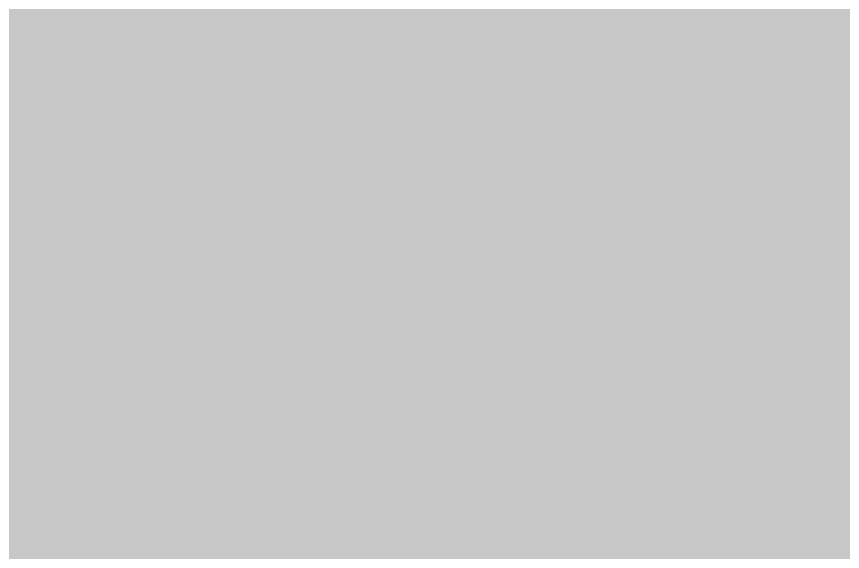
# Model space of a CAD drawing. Extents: x -23 to 289, y -67 to 135.
# Drawn here: x 139.072 to 139.828, y 85.56 to 86.049 of the extents above; entities that cross this region are included whole.
import ezdxf
from ezdxf.enums import TextEntityAlignment as Align

# ---------------------------------------------------------------- set-up
doc = ezdxf.new("R2010")
doc.units = 0
doc.header["$MEASUREMENT"] = 0
for name, color, linetype in [('ASSEMBLY_PART_NUMBERS_BTM', 191, 'CONTINUOUS'), ('GENERATED_SILKSCREEN_BTM', 255, 'CONTINUOUS'), ('PLANE_SHAPES_LAYER_TOP', 150, 'CONTINUOUS'), ('SILKSCREEN_REF_DES_BTM', 211, 'CONTINUOUS'), ('TRACES_LAYER_BOTTOM', 230, 'CONTINUOUS'), ('TRACES_LAYER_TOP', 150, 'CONTINUOUS')]:
    doc.layers.add(name, color=color, linetype=linetype)
doc.styles.add('VERIBEST_GERBER_0', font='txt')

msp = doc.modelspace()

# ---------------------------------------------------------------- linework, layer by layer
at = {"layer": 'GENERATED_SILKSCREEN_BTM', "const_width": 0.15}
for points in [[(139.3048, 85.9432), (139.1704, 85.8336), (139.168, 85.8296), (139.1672, 85.8264), (139.1656, 85.824), (139.1648, 85.8208), (139.1648, 85.7112), (139.1656, 85.708), (139.1672, 85.7032), (139.168, 85.6992), (139.1704, 85.6976), (139.7032, 85.2648)], [(139.7288, 85.2856), (139.1968, 85.7192), (139.1968, 85.8128), (139.3216, 85.9136), (139.58, 85.9136), (139.7104, 85.8072), (139.716, 85.8056), (139.7216, 85.8064), (139.7264, 85.8088), (139.7304, 85.8136), (139.7328, 85.8184), (139.7336, 85.824), (139.7328, 85.8296), (139.7312, 85.832), (139.7288, 85.8336), (139.5944, 85.9432), (139.5912, 85.944), (139.5896, 85.9448), (139.588, 85.9456), (139.5848, 85.9464), (139.3152, 85.9464), (139.312, 85.9456), (139.3104, 85.9448), (139.308, 85.944), (139.3048, 85.9432)]]:
    msp.add_lwpolyline(points, dxfattribs=at)
at = {"layer": 'PLANE_SHAPES_LAYER_TOP'}
msp.add_solid([(130.5, 77.5), (153.5, 77.5), (130.5, 111.5), (153.5, 111.5)], dxfattribs=at)
at = {"layer": 'TRACES_LAYER_BOTTOM', "const_width": 0.25}
msp.add_lwpolyline([(142.7, 89.25), (142.7, 88.24394), (142.52322, 88.06716), (141.32267, 88.06716), (139.85828, 86.60277), (139.85828, 84.54639), (139.6815, 84.36961)], dxfattribs=at)
at = {"layer": 'TRACES_LAYER_TOP', "const_width": 0.5}
msp.add_lwpolyline([(131.9, 95.4), (132.72915, 94.57085), (132.72915, 92.68059), (135.18237, 90.22737), (136.96088, 90.22737), (139.5152, 87.67304), (139.5152, 85.32617), (140.69674, 84.14463), (144.45537, 84.14463), (145.2, 83.4)], dxfattribs=at)

# ---------------------------------------------------------------- texts
at = {"layer": 'ASSEMBLY_PART_NUMBERS_BTM', "style": 'VERIBEST_GERBER_0', "text_generation_flag": 2}
for s, p in [('ERJ-3EKF10R0V', (138.79, 104.75)), ('CL10B104KB8SFNC', (137.96, 103))]:
    msp.add_text(s, height=2.032, rotation=90, dxfattribs=at).set_placement(p, align=Align.TOP_LEFT)
for s, p in [('CL21B225KOFNNNE', (149.25, 87.96)), ('ERJ-3EKF4701V', (143, 87.79)), ('ERJ-3GEY0R00V', (151, 87.04)), ('CL21B106KOQNNNE', (141.75, 86.71)), ('ERJ-3EKF4701V', (143, 86.29)), ('CL10B104KB8SFNC', (150, 86.21))]:
    msp.add_text(s, height=2.032, dxfattribs=at).set_placement(p, align=Align.TOP_LEFT)
at = {"layer": 'SILKSCREEN_REF_DES_BTM', "style": 'VERIBEST_GERBER_0', "text_generation_flag": 2}
msp.add_text('R230', height=0.8, dxfattribs=at).set_placement((140.6, 85.96), align=Align.TOP_LEFT)

doc.saveas('drawing.dxf')
